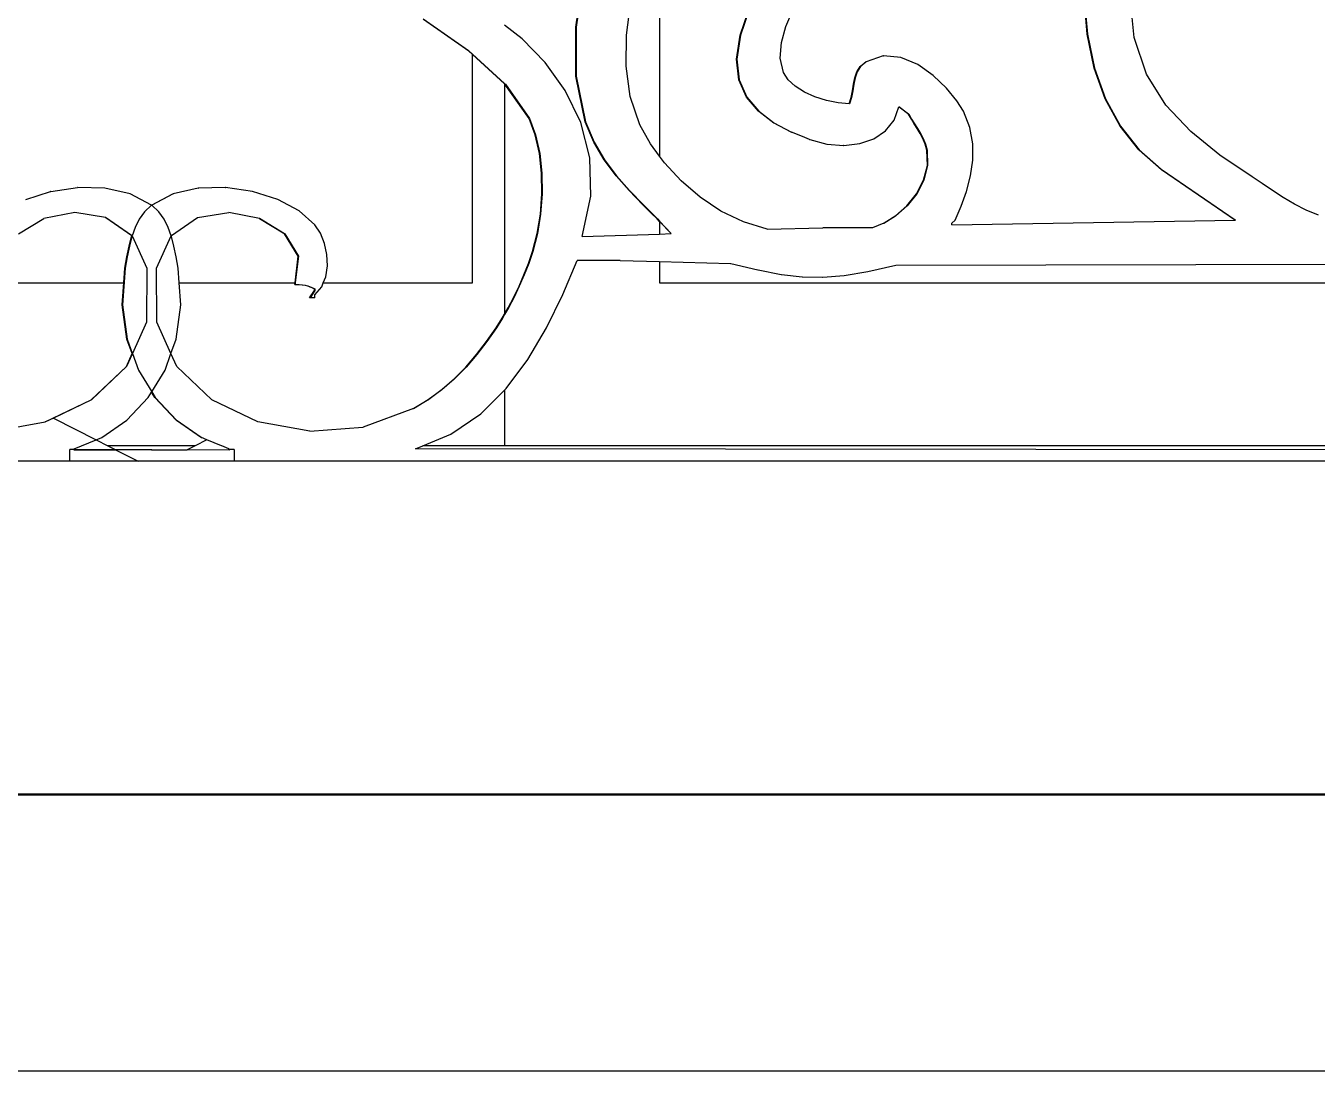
# Model space of a CAD drawing. Header units: inches. Extents: x 1397 to 20304, y -27267 to -746.
# Drawn here: x 3022.9 to 3041.59, y -9123.18 to -9108.05 of the extents above; entities that cross this region are included whole.
import ezdxf

# ---------------------------------------------------------------- set-up
doc = ezdxf.new("R2010")
doc.units = ezdxf.units.IN
doc.header["$LTSCALE"] = 17
doc.header["$MEASUREMENT"] = 0
doc.layers.add('OUTLINE', color=1, linetype='Continuous', lineweight=25)

# ---------------------------------------------------------------- blocks, each defined once
blk = doc.blocks.new('kk')
for p, q in [((-1717.483, -2514.215), (-1717.483, -2517.869)), ((-1718.696, -2516.001), (-1718.59, -2515.269)), ((-1718.586, -2515.269), (-1718.691, -2516.001)), ((-1716.315, -2516.116), (-1716.144, -2515.612)), ((-1716.139, -2515.612), (-1716.311, -2516.116)), ((-1711.295, -2516.103), (-1711.339, -2515.575)), ((-1711.335, -2515.575), (-1711.29, -2516.103)), ((-1710.614, -2516.153), (-1710.676, -2515.524)), ((-1717.962, -2516.119), (-1717.906, -2515.67)), ((-1715.656, -2515.993), (-1715.56, -2515.766)), ((-1720.249, -2516.343), (-1720.905, -2515.884)), ((-1720.901, -2515.884), (-1720.244, -2516.343)), ((-1719.472, -2516.169), (-1719.728, -2515.972)), ((-1718.696, -2516.001), (-1718.691, -2516.001)), ((-1718.695, -2516.713), (-1718.696, -2516.001)), ((-1718.691, -2516.001), (-1718.69, -2516.713)), ((-1715.721, -2516.224), (-1715.656, -2515.993)), ((-1719.14, -2516.512), (-1719.472, -2516.169)), ((-1717.968, -2516.568), (-1717.962, -2516.119)), ((-1716.372, -2516.467), (-1716.315, -2516.116)), ((-1716.311, -2516.116), (-1716.367, -2516.467)), ((-1716.315, -2516.116), (-1716.311, -2516.116)), ((-1715.738, -2516.449), (-1715.721, -2516.224)), ((-1711.295, -2516.103), (-1711.29, -2516.103)), ((-1711.192, -2516.593), (-1711.295, -2516.103)), ((-1711.29, -2516.103), (-1711.187, -2516.593)), ((-1710.433, -2516.682), (-1710.614, -2516.153)), ((-1720.249, -2516.343), (-1720.244, -2516.343)), ((-1720.193, -2516.395), (-1720.249, -2516.343)), ((-1720.244, -2516.343), (-1720.193, -2516.391)), ((-1720.193, -2516.395), (-1720.193, -2516.391)), ((-1720.193, -2516.391), (-1719.728, -2516.819)), ((-1720.193, -2519.705), (-1720.193, -2516.395)), ((-1719.728, -2516.823), (-1720.193, -2516.395)), ((-1718.849, -2516.919), (-1719.14, -2516.512)), ((-1717.908, -2517.004), (-1717.968, -2516.568)), ((-1716.372, -2516.467), (-1716.367, -2516.467)), ((-1716.337, -2516.764), (-1716.372, -2516.467)), ((-1716.367, -2516.467), (-1716.332, -2516.764)), ((-1715.689, -2516.656), (-1715.738, -2516.449)), ((-1714.628, -2516.649), (-1714.578, -2516.571)), ((-1714.573, -2516.571), (-1714.624, -2516.649)), ((-1714.578, -2516.571), (-1714.5, -2516.505)), ((-1714.578, -2516.571), (-1714.573, -2516.571)), ((-1714.495, -2516.505), (-1714.573, -2516.571)), ((-1714.5, -2516.505), (-1714.495, -2516.505)), ((-1714.248, -2516.417), (-1714.495, -2516.505)), ((-1714.248, -2516.417), (-1714.244, -2516.417)), ((-1713.99, -2516.439), (-1714.244, -2516.417)), ((-1713.746, -2516.543), (-1713.99, -2516.439)), ((-1713.522, -2516.702), (-1713.746, -2516.543)), ((-1711.031, -2517.04), (-1711.192, -2516.593)), ((-1711.192, -2516.593), (-1711.187, -2516.593)), ((-1711.187, -2516.593), (-1711.027, -2517.04)), ((-1718.695, -2516.713), (-1718.69, -2516.713)), ((-1718.561, -2517.37), (-1718.695, -2516.713)), ((-1718.69, -2516.713), (-1718.556, -2517.37)), ((-1716.337, -2516.764), (-1716.332, -2516.764)), ((-1716.226, -2517.013), (-1716.337, -2516.764)), ((-1716.332, -2516.764), (-1716.221, -2517.013)), ((-1715.624, -2516.762), (-1715.689, -2516.656)), ((-1715.521, -2516.858), (-1715.624, -2516.762)), ((-1714.677, -2516.829), (-1714.659, -2516.736)), ((-1714.654, -2516.736), (-1714.672, -2516.829)), ((-1714.659, -2516.736), (-1714.628, -2516.649)), ((-1714.659, -2516.736), (-1714.654, -2516.736)), ((-1714.624, -2516.649), (-1714.654, -2516.736)), ((-1714.628, -2516.649), (-1714.624, -2516.649)), ((-1713.33, -2516.886), (-1713.522, -2516.702)), ((-1710.154, -2517.129), (-1710.433, -2516.682)), ((-1719.728, -2516.819), (-1719.728, -2516.823)), ((-1719.728, -2516.819), (-1719.717, -2516.828)), ((-1719.728, -2516.823), (-1719.728, -2520.155)), ((-1719.722, -2516.828), (-1719.728, -2516.823)), ((-1719.722, -2516.828), (-1719.717, -2516.828)), ((-1719.373, -2517.326), (-1719.722, -2516.828)), ((-1719.717, -2516.828), (-1719.368, -2517.326)), ((-1718.625, -2517.382), (-1718.849, -2516.919)), ((-1715.388, -2516.942), (-1715.521, -2516.858)), ((-1715.235, -2517.011), (-1715.388, -2516.942)), ((-1714.709, -2517.019), (-1714.691, -2516.924)), ((-1714.686, -2516.924), (-1714.704, -2517.019)), ((-1714.691, -2516.924), (-1714.677, -2516.829)), ((-1714.691, -2516.924), (-1714.686, -2516.924)), ((-1714.672, -2516.829), (-1714.686, -2516.924)), ((-1714.677, -2516.829), (-1714.672, -2516.829)), ((-1713.181, -2517.067), (-1713.33, -2516.886)), ((-1717.768, -2517.413), (-1717.908, -2517.004)), ((-1716.226, -2517.013), (-1716.221, -2517.013)), ((-1716.053, -2517.218), (-1716.226, -2517.013)), ((-1716.221, -2517.013), (-1716.048, -2517.218)), ((-1715.069, -2517.064), (-1715.235, -2517.011)), ((-1714.899, -2517.098), (-1715.069, -2517.064)), ((-1714.738, -2517.11), (-1714.899, -2517.098)), ((-1714.738, -2517.11), (-1714.709, -2517.019)), ((-1714.734, -2517.11), (-1714.738, -2517.11)), ((-1714.704, -2517.019), (-1714.734, -2517.11)), ((-1714.709, -2517.019), (-1714.704, -2517.019)), ((-1714.087, -2517.349), (-1714.018, -2517.156)), ((-1714.018, -2517.156), (-1714.017, -2517.153)), ((-1713.879, -2517.262), (-1714.018, -2517.156)), ((-1714.017, -2517.153), (-1713.874, -2517.262)), ((-1713.086, -2517.218), (-1713.181, -2517.067)), ((-1711.031, -2517.04), (-1711.027, -2517.04)), ((-1710.815, -2517.437), (-1711.031, -2517.04)), ((-1711.027, -2517.04), (-1710.811, -2517.437)), ((-1709.794, -2517.513), (-1710.154, -2517.129)), ((-1719.373, -2517.326), (-1719.368, -2517.326)), ((-1719.283, -2517.562), (-1719.373, -2517.326)), ((-1719.368, -2517.326), (-1719.278, -2517.562)), ((-1716.053, -2517.218), (-1716.048, -2517.218)), ((-1715.833, -2517.385), (-1716.053, -2517.218)), ((-1716.048, -2517.218), (-1715.828, -2517.385)), ((-1714.211, -2517.504), (-1714.087, -2517.349)), ((-1713.879, -2517.262), (-1713.874, -2517.262)), ((-1713.839, -2517.332), (-1713.879, -2517.262)), ((-1713.874, -2517.262), (-1713.835, -2517.332)), ((-1713.839, -2517.332), (-1713.835, -2517.332)), ((-1713.796, -2517.4), (-1713.839, -2517.332)), ((-1713.835, -2517.332), (-1713.792, -2517.4)), ((-1712.993, -2517.454), (-1713.086, -2517.218)), ((-1718.493, -2517.895), (-1718.625, -2517.382)), ((-1718.437, -2517.665), (-1718.561, -2517.37)), ((-1718.561, -2517.37), (-1718.556, -2517.37)), ((-1718.556, -2517.37), (-1718.433, -2517.665)), ((-1717.613, -2517.691), (-1717.768, -2517.413)), ((-1715.833, -2517.385), (-1715.828, -2517.385)), ((-1715.581, -2517.52), (-1715.833, -2517.385)), ((-1715.828, -2517.385), (-1715.576, -2517.52)), ((-1715.581, -2517.52), (-1715.576, -2517.52)), ((-1715.417, -2517.586), (-1715.576, -2517.52)), ((-1714.381, -2517.617), (-1714.211, -2517.504)), ((-1713.796, -2517.4), (-1713.792, -2517.4)), ((-1713.753, -2517.468), (-1713.796, -2517.4)), ((-1713.792, -2517.4), (-1713.748, -2517.468)), ((-1713.753, -2517.468), (-1713.748, -2517.468)), ((-1713.71, -2517.539), (-1713.753, -2517.468)), ((-1713.748, -2517.468), (-1713.706, -2517.539)), ((-1712.95, -2517.691), (-1712.993, -2517.454)), ((-1710.815, -2517.437), (-1710.811, -2517.437)), ((-1710.546, -2517.779), (-1710.815, -2517.437)), ((-1710.811, -2517.437), (-1710.541, -2517.779)), ((-1709.371, -2517.854), (-1709.794, -2517.513)), ((-1719.283, -2517.562), (-1719.278, -2517.562)), ((-1719.223, -2517.829), (-1719.283, -2517.562)), ((-1719.278, -2517.562), (-1719.218, -2517.829)), ((-1718.437, -2517.665), (-1718.433, -2517.665)), ((-1718.286, -2517.924), (-1718.437, -2517.665)), ((-1718.433, -2517.665), (-1718.282, -2517.924)), ((-1717.483, -2517.869), (-1717.613, -2517.691)), ((-1715.415, -2517.585), (-1715.417, -2517.586)), ((-1715.312, -2517.629), (-1715.415, -2517.585)), ((-1715.312, -2517.629), (-1715.307, -2517.629)), ((-1715.307, -2517.629), (-1715.064, -2517.694)), ((-1715.064, -2517.694), (-1715.059, -2517.694)), ((-1715.059, -2517.694), (-1714.82, -2517.713)), ((-1714.818, -2517.713), (-1714.82, -2517.713)), ((-1714.818, -2517.713), (-1714.815, -2517.713)), ((-1714.815, -2517.713), (-1714.586, -2517.687)), ((-1714.586, -2517.687), (-1714.381, -2517.617)), ((-1713.71, -2517.539), (-1713.706, -2517.539)), ((-1713.672, -2517.613), (-1713.71, -2517.539)), ((-1713.706, -2517.539), (-1713.667, -2517.613)), ((-1713.672, -2517.613), (-1713.667, -2517.613)), ((-1713.639, -2517.693), (-1713.672, -2517.613)), ((-1713.667, -2517.613), (-1713.635, -2517.693)), ((-1713.639, -2517.693), (-1713.635, -2517.693)), ((-1713.616, -2517.78), (-1713.639, -2517.693)), ((-1713.635, -2517.693), (-1713.611, -2517.78)), ((-1712.948, -2517.926), (-1712.95, -2517.691)), ((-1719.192, -2518.116), (-1719.223, -2517.829)), ((-1719.223, -2517.829), (-1719.218, -2517.829)), ((-1719.218, -2517.829), (-1719.187, -2518.116)), ((-1718.477, -2518.448), (-1718.493, -2517.895)), ((-1717.412, -2517.965), (-1717.483, -2517.869)), ((-1713.607, -2518.002), (-1713.616, -2517.78)), ((-1713.616, -2517.78), (-1713.611, -2517.78)), ((-1713.611, -2517.78), (-1713.603, -2518.002)), ((-1710.224, -2518.062), (-1710.546, -2517.779)), ((-1710.546, -2517.779), (-1710.541, -2517.779)), ((-1710.541, -2517.779), (-1710.219, -2518.062)), ((-1708.905, -2518.17), (-1709.371, -2517.854)), ((-1718.286, -2517.924), (-1718.282, -2517.924)), ((-1718.113, -2518.155), (-1718.286, -2517.924)), ((-1718.282, -2517.924), (-1718.108, -2518.155)), ((-1717.172, -2518.225), (-1717.412, -2517.965)), ((-1713.661, -2518.215), (-1713.607, -2518.002)), ((-1713.603, -2518.002), (-1713.657, -2518.215)), ((-1713.607, -2518.002), (-1713.603, -2518.002)), ((-1712.981, -2518.156), (-1712.948, -2517.926)), ((-1710.224, -2518.062), (-1710.219, -2518.062)), ((-1709.149, -2518.797), (-1710.224, -2518.062)), ((-1710.219, -2518.062), (-1709.144, -2518.797)), ((-1719.192, -2518.116), (-1719.187, -2518.116)), ((-1719.188, -2518.413), (-1719.192, -2518.116)), ((-1719.187, -2518.116), (-1719.184, -2518.413)), ((-1718.113, -2518.155), (-1718.108, -2518.155)), ((-1717.924, -2518.368), (-1718.113, -2518.155)), ((-1718.108, -2518.155), (-1717.919, -2518.368)), ((-1716.898, -2518.461), (-1717.172, -2518.225)), ((-1713.765, -2518.412), (-1713.661, -2518.215)), ((-1713.657, -2518.215), (-1713.76, -2518.412)), ((-1713.661, -2518.215), (-1713.657, -2518.215)), ((-1713.04, -2518.38), (-1712.981, -2518.156)), ((-1708.761, -2518.265), (-1708.905, -2518.17)), ((-1708.611, -2518.366), (-1708.761, -2518.265)), ((-1726.661, -2518.496), (-1726.301, -2518.382)), ((-1726.297, -2518.382), (-1726.301, -2518.382)), ((-1726.297, -2518.382), (-1725.91, -2518.325)), ((-1725.905, -2518.325), (-1725.91, -2518.325)), ((-1725.513, -2518.333), (-1725.905, -2518.325)), ((-1725.148, -2518.415), (-1725.513, -2518.333)), ((-1724.839, -2518.579), (-1725.148, -2518.415)), ((-1724.839, -2518.579), (-1724.531, -2518.415)), ((-1724.527, -2518.415), (-1724.836, -2518.58)), ((-1724.531, -2518.415), (-1724.527, -2518.415)), ((-1724.166, -2518.333), (-1724.527, -2518.415)), ((-1724.166, -2518.333), (-1724.161, -2518.333)), ((-1723.774, -2518.325), (-1724.161, -2518.333)), ((-1723.774, -2518.325), (-1723.769, -2518.325)), ((-1723.377, -2518.382), (-1723.769, -2518.325)), ((-1723.013, -2518.496), (-1723.377, -2518.382)), ((-1719.21, -2518.708), (-1719.188, -2518.413)), ((-1719.184, -2518.413), (-1719.206, -2518.708)), ((-1719.188, -2518.413), (-1719.184, -2518.413)), ((-1718.604, -2519.034), (-1718.477, -2518.448)), ((-1717.924, -2518.368), (-1717.919, -2518.368)), ((-1717.724, -2518.572), (-1717.924, -2518.368)), ((-1717.919, -2518.368), (-1717.719, -2518.572)), ((-1716.595, -2518.663), (-1716.898, -2518.461)), ((-1713.904, -2518.586), (-1713.765, -2518.412)), ((-1713.76, -2518.412), (-1713.9, -2518.586)), ((-1713.765, -2518.412), (-1713.76, -2518.412)), ((-1713.117, -2518.594), (-1713.04, -2518.38)), ((-1708.455, -2518.467), (-1708.611, -2518.366)), ((-1708.293, -2518.563), (-1708.455, -2518.467)), ((-1724.838, -2518.58), (-1724.94, -2518.674)), ((-1724.838, -2518.58), (-1724.839, -2518.579)), ((-1724.836, -2518.58), (-1724.838, -2518.58)), ((-1724.734, -2518.674), (-1724.836, -2518.58)), ((-1722.703, -2518.659), (-1723.013, -2518.496)), ((-1717.724, -2518.572), (-1717.719, -2518.572)), ((-1717.599, -2518.697), (-1717.724, -2518.572)), ((-1717.719, -2518.572), (-1717.596, -2518.696)), ((-1714.066, -2518.731), (-1713.904, -2518.586)), ((-1713.9, -2518.586), (-1714.062, -2518.731)), ((-1713.904, -2518.586), (-1713.9, -2518.586)), ((-1713.205, -2518.797), (-1713.117, -2518.594)), ((-1708.123, -2518.65), (-1708.293, -2518.563)), ((-1707.945, -2518.722), (-1708.123, -2518.65)), ((-1726.764, -2518.992), (-1726.4, -2518.772)), ((-1725.952, -2518.684), (-1726.4, -2518.772)), ((-1725.505, -2518.757), (-1725.952, -2518.684)), ((-1725.5, -2518.757), (-1725.505, -2518.757)), ((-1725.13, -2519.016), (-1725.505, -2518.757)), ((-1725.5, -2518.757), (-1725.125, -2519.016)), ((-1725.019, -2518.781), (-1725.078, -2518.9)), ((-1724.94, -2518.674), (-1725.019, -2518.781)), ((-1724.656, -2518.781), (-1724.734, -2518.674)), ((-1724.596, -2518.9), (-1724.656, -2518.781)), ((-1724.549, -2519.016), (-1724.174, -2518.757)), ((-1724.174, -2518.757), (-1723.722, -2518.684)), ((-1723.278, -2518.772), (-1723.722, -2518.684)), ((-1722.915, -2518.992), (-1723.278, -2518.772)), ((-1723.278, -2518.772), (-1723.274, -2518.772)), ((-1723.274, -2518.772), (-1722.91, -2518.992)), ((-1722.474, -2518.862), (-1722.703, -2518.659)), ((-1719.256, -2518.991), (-1719.21, -2518.708)), ((-1719.206, -2518.708), (-1719.252, -2518.991)), ((-1719.21, -2518.708), (-1719.206, -2518.708)), ((-1717.596, -2518.696), (-1717.599, -2518.697)), ((-1717.52, -2518.776), (-1717.599, -2518.697)), ((-1717.596, -2518.696), (-1717.516, -2518.776)), ((-1717.52, -2518.776), (-1717.516, -2518.776)), ((-1717.483, -2518.817), (-1717.52, -2518.776)), ((-1717.516, -2518.776), (-1717.483, -2518.812)), ((-1717.483, -2518.812), (-1717.483, -2518.817)), ((-1717.483, -2518.812), (-1717.314, -2518.991)), ((-1717.483, -2518.817), (-1717.483, -2518.997)), ((-1717.318, -2518.991), (-1717.483, -2518.817)), ((-1716.27, -2518.822), (-1716.595, -2518.663)), ((-1715.928, -2518.926), (-1716.27, -2518.822)), ((-1714.237, -2518.84), (-1714.399, -2518.905)), ((-1714.237, -2518.84), (-1714.066, -2518.731)), ((-1714.237, -2518.84), (-1714.233, -2518.84)), ((-1714.062, -2518.731), (-1714.233, -2518.84)), ((-1714.066, -2518.731), (-1714.062, -2518.731)), ((-1713.253, -2518.84), (-1713.205, -2518.797)), ((-1713.253, -2518.862), (-1709.149, -2518.797)), ((-1713.253, -2518.862), (-1713.253, -2518.84)), ((-1709.149, -2518.797), (-1709.144, -2518.797)), ((-1725.165, -2519.173), (-1725.129, -2519.031)), ((-1725.124, -2519.031), (-1725.16, -2519.173)), ((-1725.125, -2519.016), (-1725.13, -2519.016)), ((-1725.126, -2519.023), (-1725.13, -2519.016)), ((-1725.129, -2519.031), (-1725.126, -2519.023)), ((-1725.129, -2519.031), (-1725.124, -2519.031)), ((-1725.126, -2519.023), (-1725.124, -2519.018)), ((-1725.124, -2519.029), (-1725.126, -2519.023)), ((-1725.125, -2519.016), (-1725.124, -2519.018)), ((-1725.124, -2519.018), (-1725.122, -2519.023)), ((-1725.122, -2519.023), (-1725.124, -2519.029)), ((-1725.124, -2519.029), (-1725.124, -2519.031)), ((-1725.078, -2518.9), (-1725.122, -2519.023)), ((-1725.122, -2519.023), (-1724.907, -2519.489)), ((-1724.767, -2519.489), (-1724.553, -2519.023)), ((-1724.553, -2519.023), (-1724.596, -2518.9)), ((-1724.553, -2519.023), (-1724.549, -2519.016)), ((-1724.55, -2519.031), (-1724.553, -2519.023)), ((-1724.514, -2519.173), (-1724.55, -2519.031)), ((-1722.915, -2518.992), (-1722.91, -2518.992)), ((-1722.717, -2519.319), (-1722.915, -2518.992)), ((-1722.91, -2518.992), (-1722.712, -2519.319)), ((-1722.394, -2518.985), (-1722.474, -2518.862)), ((-1722.335, -2519.132), (-1722.394, -2518.985)), ((-1719.325, -2519.251), (-1719.256, -2518.991)), ((-1719.252, -2518.991), (-1719.32, -2519.251)), ((-1719.256, -2518.991), (-1719.252, -2518.991)), ((-1718.604, -2519.034), (-1717.483, -2518.997)), ((-1717.483, -2518.997), (-1717.318, -2518.991)), ((-1717.318, -2518.991), (-1717.314, -2518.991)), ((-1715.928, -2518.926), (-1715.121, -2518.905)), ((-1714.399, -2518.905), (-1715.121, -2518.905)), ((-1725.196, -2519.326), (-1725.165, -2519.173)), ((-1725.16, -2519.173), (-1725.191, -2519.326)), ((-1725.165, -2519.173), (-1725.16, -2519.173)), ((-1724.483, -2519.326), (-1724.514, -2519.173)), ((-1722.299, -2519.293), (-1722.335, -2519.132)), ((-1725.225, -2519.489), (-1725.196, -2519.326)), ((-1725.191, -2519.326), (-1725.221, -2519.489)), ((-1725.196, -2519.326), (-1725.191, -2519.326)), ((-1724.454, -2519.489), (-1724.483, -2519.326)), ((-1722.762, -2519.705), (-1722.717, -2519.319)), ((-1722.712, -2519.319), (-1722.758, -2519.705)), ((-1722.717, -2519.319), (-1722.712, -2519.319)), ((-1722.292, -2519.459), (-1722.299, -2519.293)), ((-1719.384, -2519.421), (-1719.325, -2519.251)), ((-1719.32, -2519.251), (-1719.379, -2519.421)), ((-1719.325, -2519.251), (-1719.32, -2519.251)), ((-1718.885, -2519.87), (-1718.675, -2519.38)), ((-1718.054, -2519.38), (-1718.675, -2519.38)), ((-1718.054, -2519.38), (-1717.483, -2519.396)), ((-1717.483, -2519.396), (-1717.483, -2519.705)), ((-1717.483, -2519.396), (-1716.458, -2519.424)), ((-1725.221, -2519.489), (-1725.261, -2520.019)), ((-1725.242, -2519.705), (-1725.225, -2519.489)), ((-1725.225, -2519.489), (-1725.221, -2519.489)), ((-1724.907, -2519.489), (-1724.911, -2520.272)), ((-1724.764, -2520.272), (-1724.767, -2519.489)), ((-1724.437, -2519.705), (-1724.454, -2519.489)), ((-1722.316, -2519.618), (-1722.292, -2519.459)), ((-1719.519, -2519.752), (-1719.449, -2519.589)), ((-1719.444, -2519.589), (-1719.515, -2519.752)), ((-1719.449, -2519.589), (-1719.384, -2519.421)), ((-1719.449, -2519.589), (-1719.444, -2519.589)), ((-1719.379, -2519.421), (-1719.444, -2519.589)), ((-1719.384, -2519.421), (-1719.379, -2519.421)), ((-1716.458, -2519.424), (-1716.454, -2519.424)), ((-1716.454, -2519.424), (-1716.063, -2519.515)), ((-1716.063, -2519.515), (-1716.058, -2519.515)), ((-1716.058, -2519.515), (-1715.725, -2519.58)), ((-1715.725, -2519.58), (-1715.72, -2519.58)), ((-1715.72, -2519.58), (-1715.42, -2519.617)), ((-1714.814, -2519.598), (-1714.47, -2519.539)), ((-1714.47, -2519.539), (-1714.065, -2519.445)), ((-1714.065, -2519.445), (-1703.798, -2519.424)), ((-1726.916, -2519.705), (-1725.242, -2519.705)), ((-1725.266, -2520.019), (-1725.242, -2519.705)), ((-1724.437, -2519.705), (-1722.762, -2519.705)), ((-1724.413, -2520.019), (-1724.437, -2519.705)), ((-1722.765, -2519.726), (-1722.762, -2519.705)), ((-1722.765, -2519.726), (-1722.76, -2519.726)), ((-1722.762, -2519.705), (-1722.758, -2519.705)), ((-1722.758, -2519.705), (-1722.76, -2519.726)), ((-1722.76, -2519.726), (-1722.707, -2519.728)), ((-1722.707, -2519.728), (-1722.703, -2519.728)), ((-1722.703, -2519.728), (-1722.659, -2519.732)), ((-1722.659, -2519.732), (-1722.654, -2519.732)), ((-1722.654, -2519.732), (-1722.617, -2519.739)), ((-1722.617, -2519.739), (-1722.613, -2519.739)), ((-1722.613, -2519.739), (-1722.581, -2519.748)), ((-1722.581, -2519.748), (-1722.576, -2519.748)), ((-1722.576, -2519.748), (-1722.547, -2519.76)), ((-1722.547, -2519.76), (-1722.542, -2519.76)), ((-1722.513, -2519.774), (-1722.547, -2519.76)), ((-1722.542, -2519.76), (-1722.509, -2519.774)), ((-1722.513, -2519.774), (-1722.509, -2519.774)), ((-1722.478, -2519.791), (-1722.513, -2519.774)), ((-1722.509, -2519.774), (-1722.474, -2519.791)), ((-1722.474, -2519.878), (-1722.375, -2519.761)), ((-1722.375, -2519.761), (-1722.352, -2519.705)), ((-1722.352, -2519.705), (-1722.316, -2519.618)), ((-1722.352, -2519.705), (-1720.193, -2519.705)), ((-1719.595, -2519.911), (-1719.519, -2519.752)), ((-1719.515, -2519.752), (-1719.59, -2519.911)), ((-1719.519, -2519.752), (-1719.515, -2519.752)), ((-1717.483, -2519.705), (-1702.944, -2519.705)), ((-1715.42, -2519.617), (-1715.416, -2519.617)), ((-1715.416, -2519.617), (-1715.126, -2519.623)), ((-1715.126, -2519.623), (-1715.122, -2519.623)), ((-1715.122, -2519.623), (-1714.814, -2519.598)), ((-1722.55, -2519.921), (-1722.478, -2519.813)), ((-1722.545, -2519.921), (-1722.55, -2519.921)), ((-1722.474, -2519.813), (-1722.545, -2519.921)), ((-1722.474, -2519.921), (-1722.545, -2519.921)), ((-1722.478, -2519.791), (-1722.474, -2519.791)), ((-1722.478, -2519.813), (-1722.478, -2519.791)), ((-1722.478, -2519.813), (-1722.474, -2519.813)), ((-1722.474, -2519.791), (-1722.474, -2519.813)), ((-1722.474, -2519.921), (-1722.474, -2519.878)), ((-1719.675, -2520.065), (-1719.595, -2519.911)), ((-1719.59, -2519.911), (-1719.671, -2520.065)), ((-1719.595, -2519.911), (-1719.59, -2519.911)), ((-1719.12, -2520.353), (-1718.885, -2519.87)), ((-1725.266, -2520.019), (-1725.261, -2520.019)), ((-1725.198, -2520.516), (-1725.266, -2520.019)), ((-1725.261, -2520.019), (-1725.193, -2520.516)), ((-1724.481, -2520.516), (-1724.413, -2520.019)), ((-1719.671, -2520.065), (-1719.728, -2520.163)), ((-1719.728, -2520.155), (-1719.675, -2520.065)), ((-1719.675, -2520.065), (-1719.671, -2520.065)), ((-1724.911, -2520.272), (-1725.116, -2520.728)), ((-1724.558, -2520.728), (-1724.764, -2520.272)), ((-1719.851, -2520.353), (-1719.761, -2520.212)), ((-1719.756, -2520.212), (-1719.846, -2520.353)), ((-1719.761, -2520.212), (-1719.728, -2520.155)), ((-1719.761, -2520.212), (-1719.756, -2520.212)), ((-1719.728, -2520.163), (-1719.756, -2520.212)), ((-1719.728, -2520.155), (-1719.728, -2520.163)), ((-1725.198, -2520.516), (-1725.193, -2520.516)), ((-1725.121, -2520.728), (-1725.198, -2520.516)), ((-1725.193, -2520.516), (-1725.118, -2520.722)), ((-1724.558, -2520.728), (-1724.481, -2520.516)), ((-1719.989, -2520.552), (-1719.851, -2520.353)), ((-1719.846, -2520.353), (-1719.984, -2520.552)), ((-1719.851, -2520.353), (-1719.846, -2520.353)), ((-1719.389, -2520.813), (-1719.12, -2520.353)), ((-1720.135, -2520.742), (-1719.989, -2520.552)), ((-1719.984, -2520.552), (-1720.13, -2520.742)), ((-1719.989, -2520.552), (-1719.984, -2520.552)), ((-1725.204, -2520.913), (-1725.121, -2520.728)), ((-1725.119, -2520.734), (-1725.2, -2520.913)), ((-1725.121, -2520.728), (-1725.118, -2520.722)), ((-1725.119, -2520.734), (-1725.121, -2520.728)), ((-1725.116, -2520.728), (-1725.119, -2520.734)), ((-1725.118, -2520.722), (-1725.116, -2520.728)), ((-1725.116, -2520.728), (-1725.03, -2520.967)), ((-1724.644, -2520.967), (-1724.558, -2520.728)), ((-1724.474, -2520.913), (-1724.558, -2520.728)), ((-1720.29, -2520.922), (-1720.135, -2520.742)), ((-1720.13, -2520.742), (-1720.285, -2520.922)), ((-1720.135, -2520.742), (-1720.13, -2520.742)), ((-1719.703, -2521.234), (-1719.389, -2520.813)), ((-1725.714, -2521.399), (-1725.204, -2520.913)), ((-1725.2, -2520.913), (-1725.709, -2521.399)), ((-1725.2, -2520.913), (-1725.204, -2520.913)), ((-1725.03, -2520.967), (-1724.837, -2521.28)), ((-1724.837, -2521.28), (-1724.644, -2520.967)), ((-1723.965, -2521.399), (-1724.474, -2520.913)), ((-1720.456, -2521.091), (-1720.29, -2520.922)), ((-1720.285, -2520.922), (-1720.452, -2521.091)), ((-1720.29, -2520.922), (-1720.285, -2520.922)), ((-1720.832, -2521.392), (-1720.637, -2521.248)), ((-1720.632, -2521.248), (-1720.827, -2521.392)), ((-1720.637, -2521.248), (-1720.456, -2521.091)), ((-1720.637, -2521.248), (-1720.632, -2521.248)), ((-1720.452, -2521.091), (-1720.632, -2521.248)), ((-1720.456, -2521.091), (-1720.452, -2521.091)), ((-1720.072, -2521.601), (-1719.728, -2521.259)), ((-1719.728, -2521.259), (-1719.703, -2521.234)), ((-1719.728, -2521.259), (-1719.728, -2522.061)), ((-1726.378, -2521.716), (-1725.714, -2521.399)), ((-1725.709, -2521.399), (-1726.258, -2521.661)), ((-1725.709, -2521.399), (-1725.714, -2521.399)), ((-1725.198, -2521.691), (-1724.888, -2521.362)), ((-1724.888, -2521.362), (-1724.839, -2521.284)), ((-1724.839, -2521.284), (-1724.837, -2521.28)), ((-1724.791, -2521.362), (-1724.839, -2521.284)), ((-1724.837, -2521.28), (-1724.786, -2521.362)), ((-1724.791, -2521.362), (-1724.786, -2521.362)), ((-1724.481, -2521.691), (-1724.791, -2521.362)), ((-1724.786, -2521.362), (-1724.477, -2521.691)), ((-1723.301, -2521.716), (-1723.965, -2521.399)), ((-1721.045, -2521.521), (-1720.832, -2521.392)), ((-1720.827, -2521.392), (-1721.04, -2521.521)), ((-1720.832, -2521.392), (-1720.827, -2521.392)), ((-1721.045, -2521.521), (-1721.773, -2521.79)), ((-1721.045, -2521.521), (-1721.04, -2521.521)), ((-1720.506, -2521.896), (-1720.072, -2521.601)), ((-1727.126, -2521.85), (-1726.378, -2521.716)), ((-1726.373, -2521.716), (-1726.378, -2521.716)), ((-1726.258, -2521.661), (-1726.373, -2521.716)), ((-1726.258, -2521.661), (-1725.64, -2521.975)), ((-1725.559, -2521.942), (-1725.198, -2521.691)), ((-1724.481, -2521.691), (-1724.477, -2521.691)), ((-1724.12, -2521.942), (-1724.481, -2521.691)), ((-1724.477, -2521.691), (-1724.115, -2521.942)), ((-1722.549, -2521.85), (-1723.301, -2521.716)), ((-1722.549, -2521.85), (-1721.778, -2521.79)), ((-1721.778, -2521.79), (-1721.773, -2521.79)), ((-1725.959, -2522.105), (-1725.64, -2521.975)), ((-1725.64, -2521.975), (-1725.559, -2521.942)), ((-1725.64, -2521.975), (-1725.47, -2522.061)), ((-1724.039, -2521.975), (-1724.209, -2522.061)), ((-1724.12, -2521.942), (-1724.115, -2521.942)), ((-1724.039, -2521.975), (-1724.115, -2521.942)), ((-1724.037, -2521.974), (-1724.039, -2521.975)), ((-1723.826, -2522.061), (-1724.037, -2521.974)), ((-1720.911, -2522.061), (-1720.506, -2521.896)), ((-1726.021, -2522.283), (-1726.021, -2522.115)), ((-1725.959, -2522.116), (-1726.021, -2522.115)), ((-1725.959, -2522.116), (-1725.959, -2522.105)), ((-1725.959, -2522.126), (-1725.959, -2522.116)), ((-1725.358, -2522.119), (-1725.959, -2522.116)), ((-1725.349, -2522.123), (-1725.959, -2522.126)), ((-1724.209, -2522.061), (-1725.47, -2522.061)), ((-1725.47, -2522.061), (-1725.358, -2522.119)), ((-1725.358, -2522.119), (-1725.349, -2522.123)), ((-1724.839, -2522.121), (-1725.358, -2522.119)), ((-1724.839, -2522.121), (-1725.349, -2522.123)), ((-1725.349, -2522.123), (-1725.035, -2522.283)), ((-1724.839, -2522.121), (-1724.837, -2522.121)), ((-1724.837, -2522.121), (-1724.321, -2522.119)), ((-1723.716, -2522.126), (-1724.837, -2522.121)), ((-1724.209, -2522.061), (-1724.321, -2522.119)), ((-1724.321, -2522.119), (-1723.72, -2522.116)), ((-1723.822, -2522.061), (-1723.826, -2522.061)), ((-1723.72, -2522.105), (-1723.822, -2522.061)), ((-1723.72, -2522.105), (-1723.716, -2522.105)), ((-1723.72, -2522.116), (-1723.72, -2522.105)), ((-1723.72, -2522.116), (-1723.716, -2522.116)), ((-1723.716, -2522.105), (-1723.716, -2522.116)), ((-1723.644, -2522.115), (-1723.716, -2522.116)), ((-1723.716, -2522.116), (-1723.716, -2522.126)), ((-1723.644, -2522.115), (-1723.644, -2522.283)), ((-1721.016, -2522.105), (-1720.911, -2522.061)), ((-1703.44, -2522.126), (-1721.016, -2522.105)), ((-1719.728, -2522.061), (-1720.911, -2522.061)), ((-1703.5, -2522.061), (-1719.728, -2522.061)), ((-1726.021, -2522.283), (-1756.672, -2522.283)), ((-1725.035, -2522.283), (-1726.021, -2522.283)), ((-1723.644, -2522.283), (-1725.035, -2522.283)), ((-1690.679, -2522.283), (-1723.644, -2522.283))]:
    blk.add_line(p, q)

msp = doc.modelspace()

# ---------------------------------------------------------------- linework, layer by layer
for p, q in [((2983.459, -9119.179), (3098.713, -9119.179)), ((3065.405, -9123.179), (2984.597, -9123.179))]:
    msp.add_line(p, q)
at = {"layer": 'OUTLINE'}
msp.add_line((2990.555, -9119.163), (3156.018, -9119.163), dxfattribs=at)

# ---------------------------------------------------------------- block references
msp.add_blockref('kk', (4749.555, -6592.063), dxfattribs=at)

doc.saveas('drawing.dxf')
